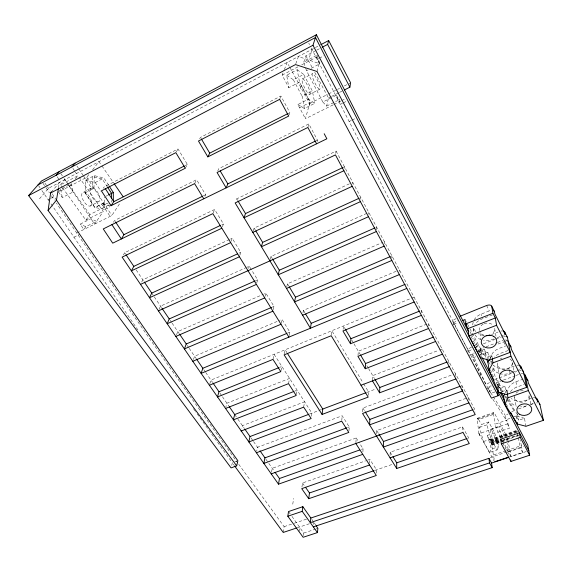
<?xml version="1.0" encoding="UTF-8"?>
<svg xmlns="http://www.w3.org/2000/svg" width="572" height="572" viewBox="0 0 572 572"><rect width="100%" height="100%" fill="white"/><g stroke="black" fill="none" stroke-linecap="round" stroke-linejoin="round"><path stroke-width="0.43" stroke-dasharray="2.86 2.15" d="M490.755 359.123L490.755 357.407A13.335 10.732 -7.1 0 1 498.891 348.512L505.784 345.917M399.378 271.464L399.385 269.905M108.63 185.257L103.94 178.021L94.244 175.625L85.428 180.223L85.142 192.778L94.895 207.514L104.576 209.331L104.64 196.911M93.987 188.252L94.244 175.625M390.104 455.455L390.154 452.245L462.498 426.876L468.718 437.952L468.883 439.561M391.849 258.179L391.892 255.891M376.39 473.058L376.505 469.819L369.841 459.366L366.473 460.546M376.598 433.726L376.719 430.573L468.296 397.497L468.539 399.814M384.205 243.894L384.284 241.656M369.655 463.392L369.841 459.366M372.536 380.001L372.744 375.618L438.66 350.321M368.275 395.323L368.461 391.77L363.57 383.669M376.412 229.815L376.555 227.198M362.891 451.959L363.077 448.77L358.858 442.156M362.655 411.919L362.891 408.05L453.682 374.26M355.891 442.721L356.213 437.98L272.251 468.311L271.507 472.293M357.993 355.477L358.315 351.201L428.228 323.53L428.349 326.04M368.582 214.207L368.711 212.512M348.949 430.866L349.256 426.948L342.206 415.751L257.543 447.268L256.699 451.201M341.777 420.406L342.206 415.751M360.582 199.192L360.739 197.533M343.107 329.3L343.457 325.983L345.216 328.971M313.592 524.553L313.771 523.015M352.459 183.912L352.652 182.296M331.338 334.877L331.853 330.716L363.127 382.94M303.36 535.592L303.682 533.068L291.048 515.065M299.006 531.602L299.628 526.984M311.483 416.223L311.912 413.141L274.074 354.318L272.966 359.395M301.945 487.022L302.509 482.975L365.63 460.846M344.215 168.382L344.437 166.817L342.828 167.582M292.764 504.175L293.615 498.455M283.233 532.446L284.134 526.655L238.417 463.842M58.501 187.809L59.366 182.532L51.716 191.684M303.668 407.15L304.547 401.787L242.414 425.632L241.663 428.714M296.339 394.63L297.082 390.226L294.587 391.198M335.7 153.368L336.093 151.094L236.737 198.849L235.786 201.301M302.974 312.791L303.417 310.36L397.747 270.592M288.56 383.648L289.525 378.428L226.905 403.217L225.854 406.992M336.093 95.367L339.797 99.499L339.368 101.752L336.093 95.367L322.837 102.038L306.513 70.721L305.519 67.596M289.239 335.464L289.904 332.153L282.003 319.383L280.366 320.077M284.284 354.018L285.135 349.799L286.958 352.674M280.995 370.756L281.86 366.459L279.379 367.46M281.109 323.466L282.003 319.383M322.837 102.038L326.648 106.077L328.471 97.969L314.686 72.222M286.765 286.93L287.459 283.805L382.661 242.364M317.095 141.577L317.439 140.097L308.801 123.917L218.847 168.64L217.775 170.949M273.23 309.602L273.995 306.392L265.873 293.207L264.243 293.915M231.717 465.351L232.339 462.805L195.524 411.547M265.05 296.353L265.873 293.207M307.858 127.47L308.801 123.917M270.213 259.438L271.021 256.442L367.081 213.249M333.054 104.912L305.419 118.733L309.652 103.496L289.711 67.074M309.359 105.656L310.296 102.281L301.265 85.55M317.017 71.479L319.262 63.542L298.42 56.535L295.495 64.586M308.472 99.213L299.513 82.103L297.175 69.712L286.679 75.189L288.839 87.659L282.146 75.118L284.027 70.356M256.749 282.911L257.629 279.822L249.256 266.23L246.811 267.331M311.232 68.275L319.877 63.785L316.48 57.164L317.074 55.169L303.782 62.133L305.269 66.817M248.555 268.504L249.256 266.23M209.802 383.783L210.968 380.087L410.746 298.498M300.393 88.696L301.43 85.464M309.438 57.279L311.997 49.385M253.203 230.959L254.132 228.092L351.036 183.047M289.167 114.693L289.847 112.62L280.895 96.032L200.457 137.416L199.263 139.582M239.79 255.348L240.783 252.374L232.196 238.288L230.587 239.032M303.782 62.133L305.913 55.834L315.994 50.536M193.4 359.588L194.587 356.234L279.551 320.42M231.138 241.191L232.196 238.288M279.658 99.342L280.895 96.032M222.358 226.827L223.48 223.988L214.636 209.474L124.66 252.717L123.388 254.912M284.341 69.562L287.165 62.427L289.282 66.302M176.498 334.799L177.806 331.546L263.427 294.273M213.149 212.934L214.636 209.474M159.109 309.288L160.532 306.134L245.996 267.696M204.905 196.353L205.655 194.737L196.582 179.708L114.586 220.47L112.355 223.945M505.512 392.363L506.656 389.961L500.872 392.042L499.192 381.581M194.602 183.633L196.582 179.708M297.898 104.512L304.404 108.544L314.815 103.289L308.494 99.135L297.898 104.512L305.419 118.733M141.677 282.103L142.843 279.822L229.78 239.411M497.061 449.942L498.777 446.632L494.658 432.861L488.738 421.993L481.417 424.553L479.429 427.463L483.512 441.555L489.575 452.466L497.061 449.942L491.041 438.981L486.872 424.867L488.738 421.993M185.285 168.254L187.373 164.443L178.028 148.956L104.211 186.93L103.267 188.245M299.478 82.161L288.839 87.659M490.075 358.415L491.784 355.298L485.893 357.5L484.548 348.184M489.575 452.466L491.405 449.127L498.777 446.632M176.276 151.902L178.028 148.956M76.798 233.033L111.869 215.501L120.363 202.531M79.029 177.113L103.253 211.425L94.602 224.138L68.425 184.956M102.681 205.698L104.762 202.695M85.814 226.691L83.855 229.508L80.223 224.131L90.977 218.718L96.504 221.343L85.814 226.691L80.223 224.131M62.534 187.759L85.879 220.177L89.825 214.586L108.716 205.041M85.142 192.778L94.83 207.607L103.789 203.003L108.137 203.868M309.717 94.351L310.038 93.93A8.559 1.838 64.3 0 0 307.328 85.078A8.559 1.838 64.3 0 0 302.409 78.886L302.059 79.279A8.559 1.838 64.3 0 0 304.762 88.181A8.559 1.838 64.3 0 0 309.717 94.351L319.769 89.232A8.594 1.745 64.5 0 0 315.708 77.084A8.594 1.745 64.5 0 0 312.834 78.078A8.594 1.745 64.5 0 0 319.769 89.232M58.559 192.035L60.711 189.403L71.471 183.769L73.116 191.97L62.305 197.59L58.559 192.035L86.78 177.277L88.896 174.553M92.614 169.784L98.985 161.611L101.501 165.272M69.376 186.379L71.471 183.769M75.282 179.036L77.999 175.654L60.46 184.878L62.012 187.037M60.46 184.878L64.815 179.622L67.367 183.19M39.475 198.834L48.456 188.288L314.579 47.969M103.789 203.003L94.83 207.607M90.433 205.992A7.793 3.639 60 0 0 87.759 194.473A7.793 3.639 60 0 0 81.953 196.997A7.793 3.639 60 0 0 90.433 205.992L99.485 201.151A7.822 3.582 60.2 0 0 97.862 192.621A7.822 3.582 60.2 0 0 91.377 187.988L83.047 192.292M91.377 187.988L90.626 188.567A7.822 3.582 60.2 0 0 92.221 197.147A7.822 3.582 60.2 0 0 98.756 201.752M456.098 318.583L452.338 320.82L468.783 351.258L468.976 352.867M453.417 322.837L457.915 320.156M471.435 347.111L467.746 349.306L468.025 351.723M475.125 344.916L476.598 344.044L471.593 334.663M468.783 351.258L472.472 349.063M476.154 346.868L480.094 345.052M480.837 375.783L473.058 357.829L472.565 353.789L474.038 352.917M478.457 350.293L483.676 347.69M489.525 382.539L485.914 384.677L472.565 353.789M491.169 385.65L487.566 387.78L492.857 396.031M509.974 418.325L506.041 419.834L505.348 415.551L508.179 413.878M511.718 411.79L515.315 410.024M315.365 47.562L318.497 45.91M316.766 50.129L319.87 48.491M282.146 75.118L298.534 66.545M301.651 64.915L316.48 57.164M48.162 199.714L50.393 198.548M51.137 198.162L54.111 196.611M317.117 59.352L318.618 58.566M319.369 58.18L323.874 55.827M306.513 70.721L308.086 69.906M85.428 180.223L95.245 182.532L103.94 178.021M286.679 75.189L293.379 79.787L303.703 74.431L312.362 90.984L314.815 103.289M302.409 78.886L312.469 73.688M85.064 192.864L94.058 188.174M106.185 196.125L107.722 195.338M304.404 108.544L302.087 96.225L312.362 90.984M184.999 165.644L187.373 164.443M299.542 107.722L310.296 102.281M309.652 103.496L327.763 94.344M328.557 93.944L339.575 88.374M344.301 85.986L349.814 83.197M104.576 209.331L110.031 206.585M85.879 220.177L103.253 211.425M328.471 97.969L330.852 96.775M331.646 96.375L338.781 92.778M339.575 92.378L341.956 91.184M326.648 106.077L339.797 99.499M333.841 104.519L340.84 101.015M341.577 100.651L345.266 98.806M73.809 237.266L79.715 234.32M340.24 104.39L342.464 103.275M343.207 102.91L346.182 101.423M349.049 121.543L351.265 120.456M352.009 120.099L355.698 118.282M203.253 195.91L205.655 194.737M315.901 140.848L317.439 140.097M221.864 224.753L223.48 223.988M239.167 253.117L240.783 252.374M256.006 280.537L257.629 279.822M494.658 432.861L487.365 435.371L491.455 443.915L494.623 461.804L478.921 433.712L507.357 423.881L506.749 420.141L495.023 424.217L497.847 432.203L500.772 437.609M272.358 307.092L273.995 306.392M453.524 324.36L457.636 322.629M287.437 333.176L289.904 332.153M469.254 355.283L474.124 353.289M478.178 351.63L484.741 349.049M411.568 298.162L414.028 297.161L414.092 299.585M473.058 357.829L476.304 356.506M480.358 354.847L485.228 352.867L487.666 358.623M487.287 388.524L492.077 386.629M496.861 384.741L498.455 384.105L491.491 367.667M488.953 391.641L493.729 389.754M497.712 388.188L500.1 387.244L502.902 391.677M474.131 319.92A13.592 11.24 -7.3 0 1 481.073 314.135L489.325 310.911A5.563 2.824 -25.7 0 1 491.105 310.482M492.413 314.922L481.803 319.054A13.714 11.297 -7.1 0 0 474.789 324.867M439.496 350.007L441.999 349.042L442.12 350.765M491.512 334.513L498.055 332.01M513.906 416.824L517.839 415.315L507.571 399.063M493.943 338.931L492.32 339.546A13.714 11.297 -7.1 0 1 483.612 340.369M497.175 337.702L502.838 335.549M503.653 335.242L505.269 334.627M483.39 343.801L494.923 339.425M495.745 339.11L501.508 336.922M486.05 346.789L496.532 342.828M497.34 342.521L502.981 340.39M309.438 414.078L321.914 409.359M366.802 392.399L375.754 389.01M498.026 344.029L503.839 341.827M504.668 341.513L507.157 340.576M487.966 352.695L479.565 350.214L482.074 354.912L487.966 352.695L488.838 358.565M508.058 350.522L499.756 353.625A13.449 10.782 -6.9 0 0 494.208 357.271M234.72 461.926L237.888 460.753M514.192 366.066L508.88 368.018A13.335 10.732 -7.1 0 1 493.371 365.222L494.172 370.42A13.449 10.782 -6.9 0 0 498.834 373.33M347.59 427.556L349.256 426.948M499.628 373.587A13.449 10.782 -6.9 0 0 509.816 373.237L511.461 372.637M512.283 372.336L519.691 369.634M494.573 379.551L497.561 378.464L499.22 388.888L505.012 386.801L506.034 392.871M499.234 377.856L511.747 373.294M515.086 372.079L516.752 371.471M502.523 380.373L496.21 382.668L501.93 391.706M503.36 380.073L515.022 375.84M515.858 375.532L520.019 374.024M507.8 392.921A13.077 10.246 -6.9 0 1 515.915 381.767L522.708 379.315M494.952 391.934L490.762 393.443L390.554 201.895L311.189 47.812M510.453 391.684A13.192 10.296 -6.7 0 1 516.909 387.058L524.267 384.42M361.404 449.363L363.077 448.77M531.367 398.369L525.475 400.443A13.077 10.246 -6.9 0 1 512.662 399.521L511.225 398.419M477.434 418.246L493.643 412.541M478.921 433.712L477.22 419.162L493.472 413.449A5.069 0.865 69.1 0 1 494.83 413.899L506.549 435.907M477.22 419.162A5.041 0.951 69.3 0 1 478.671 419.576L494.83 413.899M530.587 404.411L533.018 403.56M518.425 408.93L527.434 405.777M530.709 404.633L533.168 403.775M479.429 427.463L486.872 424.867M490.569 429.315L499.427 426.247M524.452 418.261L516.087 416.066L518.732 420.241L524.452 418.261L525.983 426.29M374.832 470.398L392.514 464.285M497.847 432.203L509.623 428.149L506.749 420.141M483.512 441.555L491.041 438.981M489.703 439.611L517.052 430.251L517.345 431.946M489.911 439.997L517.26 430.644M490.125 440.426L517.467 431.081L517.681 431.545L490.34 440.883M490.554 441.369L517.896 432.039M490.762 441.877L500.021 438.717M490.955 442.385L499.377 439.518M491.141 442.907L499.563 440.032M491.305 443.414L499.735 440.547M495.173 442.385A6.978 1.251 69.4 0 0 492.942 432.818A6.978 1.251 69.4 0 0 490.469 432.339A6.978 1.251 69.4 0 0 495.173 442.385L501.658 440.175M491.455 443.915L501.572 440.476M502.416 440.19L518.017 434.877M491.591 444.394L501.708 440.955M502.552 440.669L518.976 435.077M491.698 444.844L519.097 435.535M491.784 445.259L501.065 442.106M501.909 441.82L507.822 439.811L507.478 438.467M480.208 436.021L479.05 433.662M493.686 454.883L505.855 450.793M506.67 450.522L521.421 445.567L520.062 439.711M284.134 526.655L293.422 523.537M294.265 523.258L306.928 519.011M490.14 457.593L523.652 446.367M502.438 440.697L511.025 456.342L522.658 452.473L520.177 448.012L508.508 451.923L507.171 443.45M297.168 527.806L311.354 523.087M312.19 522.808L313.864 522.25M526.269 451.53L510.203 456.878L501.916 441.541M303.682 533.068L315.379 529.207M316.216 528.936L317.889 528.385M110.711 205.627L101.93 203.989L110.089 216.395M497.919 388.574L497.24 384.255L505.012 386.801M297.175 69.712L303.703 74.431M494.172 370.42L491.991 366.723M474.982 334.82L476.326 336.665L478.85 338.631A13.714 11.297 -7.1 0 0 481.931 339.961M475.661 331.653L473.423 327.87M233.383 464.242L234.42 465.679M288.524 511.554L290.54 514.357M237.895 463.127C176.033 377.406 115.737 290.562 56.413 203.06M67.875 183.905L89.825 214.586M311.862 519.433L312.863 520.842M193.45 408.637L195.009 410.825M137.923 329.972L50.172 202.66M237.873 419.133L244.444 428.535M251.037 437.959L253.038 440.826M253.539 441.541L259.023 449.385M265.916 459.252L268.354 462.734M268.84 463.434L274.045 470.878M302.509 482.975L304.998 486.55M102.002 166.002L113.592 182.84M203.782 369.669L205.219 371.75M205.698 372.451L212.469 382.275M219.977 393.171L221.957 396.038M222.451 396.761L228.85 406.048M234.706 414.536L236.515 417.167M38.517 185.593L39.968 187.709M41.892 190.533L49.671 201.923M161.497 307.557L151.744 293.086M170.184 320.334L171.607 322.436M172.086 323.137L179.293 333.741M187.237 345.416L188.71 347.583M189.196 348.305L196.003 358.322M42.943 183.255L45.46 186.951M45.96 187.688L49.457 192.828M51.444 195.753L54.426 200.136M44.988 183.183L46.968 186.1M47.462 186.829L50.343 191.062M52.224 193.837L56.485 200.114M124.66 252.717L125.625 254.154M136.193 269.905L143.829 281.295M57.15 176.734L59.617 180.409M60.839 173.595L63.685 177.856M64.164 178.564L67.954 184.248M72.916 168.368L74.882 171.35M75.375 172.093L76.355 173.581M314.314 522.93L315.651 524.974M86.78 177.277L111.869 215.501M76.955 166.016L78.371 168.168M78.843 168.883L83.09 175.347M83.562 176.062L92.192 189.182L92.471 176.548L102.188 178.929L107.35 186.872M95.245 182.532L100.879 191.155M492.864 399.292L506.041 419.834M493.336 396.782L505.348 415.551M505.705 396.11L507.107 398.327M504.79 396.224L506.22 398.484M506.692 399.242L513.842 410.539M356.213 437.98L357.922 440.69M390.154 452.245L392.034 455.269M362.891 408.05L364.75 411.075M376.719 430.573L378.407 433.319M271.021 256.442L272.401 258.744M287.459 283.805L288.803 286.036M303.417 310.36L305.212 313.342M368.532 368.54L374.51 378.585M236.737 198.849L237.616 200.322M254.132 228.092L255.477 230.344M351.809 340.161L353.546 343.107M353.975 343.836L360.024 354.104M366.845 365.68L367.689 367.11M478.671 419.576L481.417 424.553M469.927 331.538L471.178 333.884M305.913 55.834L312.598 68.318M467.467 324.088L469.562 328.028M469.984 328.814L481.424 350.307L482.074 354.912M507.357 423.881L509.623 428.149M336.093 151.094L403.625 277.835L474.617 409.073L474.974 412.219M293.379 79.787L302.087 96.225M476.598 344.044L477.627 345.996M466.116 321.55L466.452 322.186M506.241 403.996L507.879 407.114M471.013 336.429L481.667 356.899M497.654 387.601L498.884 389.961M308.766 43.086L309.574 44.666M503.782 341.97L504.983 344.337M486.593 305.512L489.325 310.911M497.24 384.255L499.22 388.888M489.403 362.734L490.104 364.378M481.402 348.548L485.213 357.521M490.418 369.762L493.879 377.92M473.144 328.085L473.616 331.517M490.983 360.882L491.427 362.212M509.023 399.177L511.239 403.081L513.62 404.89A13.192 10.296 -6.7 0 0 516.545 406.127M317.074 55.169L319.877 63.785M487.365 435.371L491.405 449.127M507.822 439.811L511.025 456.342M529.2 396.346L530.887 404.568M60.711 189.403L62.305 197.59M512.226 362.433L513.828 370.928M515.915 381.767L516.909 387.058M517.538 413.656L518.732 420.241M514.507 397.476L516.251 407.121M509.187 369.755L509.816 373.237M521.421 445.567L522.658 452.473M516.087 416.066L516.802 420.07M517.496 432.789L520.177 448.012M506.656 389.961L507.107 392.571M495.967 336.129L494.644 328.235A7.622 6.278 -7.1 0 1 491.72 334.155M497.433 364.543L498.948 373.888M505.705 434.134L506.241 437.523M506.37 438.374L506.642 440.061M491.784 355.298L492.177 357.822M490.89 361.075L491.412 364.521M481.073 314.135L481.317 315.78M493.472 413.449L495.023 424.217M479.944 333.133L480.809 339.282M480.387 348.334L481.023 352.945M479.565 350.214L480.015 353.553M461.869 385.657L462.097 387.959M453.753 323.466L453.903 325.032M462.498 426.876L463.02 432.439M455.348 373.638L455.584 376.29M448.727 361.433L448.863 363.184M421.185 310.446L421.278 312.913M111.576 200.472L111.583 202.245M484.212 335.278A7.622 6.278 -7.1 0 1 480.101 332.06M479.572 330.502A7.622 6.278 -7.1 0 1 483.562 323.916M484.162 323.659A7.622 6.278 -7.1 0 1 490.004 323.409L491.727 324.167A7.622 6.278 -7.1 0 1 493.136 325.275M473.573 331.402A13.714 11.297 -7.1 0 1 473.544 328.457M483.74 335.464A13.592 11.24 -7.3 0 1 478.163 333.605M472.801 324.96A13.592 11.24 -7.3 0 1 473.473 321.307M502.423 437.201A7 1.187 69.3 0 1 499.184 428.342A7 1.187 69.3 0 1 500.622 427.613A7 1.187 69.3 0 1 504.111 436.343M504.361 439.203A7 1.187 69.3 0 1 504.089 439.346M500.879 331.074A5.491 2.91 -25.3 0 1 502.009 330.952M529.029 395.524A7.329 5.72 -6.7 0 1 521.635 402.216A7.329 5.72 -6.7 0 1 514.528 395.981M516.03 393.186A7.329 5.72 -6.7 0 1 524.088 390.933M526.54 405.827A13.192 10.296 -6.7 0 1 520.663 406.756M536.522 402.895A5.241 3.189 -23.6 0 1 537.587 402.938M533.361 397.819A5.255 3.175 -23.8 0 1 534.992 397.797M507.607 368.919A7.472 5.992 -6.9 0 0 511.675 365.537L512.205 364.007A7.472 5.992 -6.9 0 0 507.743 357.807M505.083 369.455A7.472 5.992 -6.9 0 1 497.44 362.977M500.321 358.873A7.472 5.992 -6.9 0 1 502.016 358.022M505.298 339.968A5.455 2.946 -25.1 0 1 506.749 340.154M519.591 370.584A5.348 3.067 -24.4 0 1 521.235 370.527M516.881 365.229A5.37 3.046 -24.6 0 1 518.525 365.165M503.517 336.307A5.47 2.931 -25.2 0 1 505.662 336.257M521.192 373.752A5.341 3.082 -24.4 0 1 522.829 373.695"/><path stroke-width="0.86" d="M390.061 457.865L463.02 432.439L469.29 443.572L396.689 468.497L396.725 462.827L392.971 456.778M378.864 434.062L383.483 441.505L383.333 447.082L475.246 414.578L403.646 282.561L335.435 154.883L235.156 202.938L310.417 328.235L311.225 323.302L305.655 314.092M449.149 366.673L379.615 392.807L379.808 387.48L374.953 379.329M365.215 411.833L369.855 419.398L369.591 424.86L396.689 468.497M435.478 341.513L365.265 368.733L365.579 363.535L360.453 354.826M421.364 315.387L350.486 343.736L350.943 338.688L345.66 329.715M310.853 518.025L488.931 458.329L489.51 462.898L310.296 522.629L310.853 518.025L302.845 506.678L288.524 511.554L287.809 516.223L303.146 537.28L317.424 532.589L317.889 528.385L316.101 525.654M322.079 414.428L284.112 354.862L331.231 335.714L368.182 397.104L322.079 414.428L322.744 409.044L287.409 353.396M355.834 443.507L376.297 475.496L308.737 498.691L309.473 492.978L305.491 487.265M317.424 532.589L302.223 511.339L302.845 506.678M468.554 331.703L397.797 194.494L316.402 34.72L41.441 181.038L28.6 195.574L231.088 467.896L236.679 465.844L48.091 210.496L50.622 192.993L51.716 191.684M48.091 210.496L56.485 200.114L58.358 188.688M344.33 89.983L349.878 87.187L350.6 82.797L328.678 40.541L320.849 44.666M362.755 454.354L278.493 484.162L279.465 478.521L275.032 472.265M260.01 450.8L264.943 457.865L263.842 463.413L278.493 484.162M289.246 286.779L295.495 297.183L294.53 301.952L391.806 260.467M244.952 429.265L250.035 436.529L248.784 441.977L311.161 418.54L303.668 407.15L241.098 431.031M236.679 465.844L237.888 460.753C176.054 374.832 115.816 287.773 56.485 200.114M272.858 259.509L279.3 270.227L278.178 274.817L376.319 231.553M229.343 406.756L234.706 414.536L233.312 419.884L296.189 395.509L288.56 383.648L225.44 408.501M349.878 87.187L327.627 44.416L328.678 40.541M255.92 231.102L262.634 242.385L261.332 246.789L360.339 201.687M212.97 383.004L218.99 391.734L217.446 396.968L280.816 371.614L272.966 359.395L209.345 385.256M28.6 195.574L312.97 45.274L316.402 34.72M286.615 333.512L202.824 368.275L201.122 373.373L406.814 288.417M342.828 167.582L245.502 213.578L244.015 217.782L343.872 170.735M271.536 307.443L186.257 343.979L184.384 348.934L272.844 311.204M315.136 141.22L227.842 183.891L226.154 187.873L217.067 172.494L307.858 127.47L316.588 143.794M255.191 280.895L169.226 318.933L167.181 323.731L256.306 284.456M237.544 253.854L151.744 293.086L149.506 297.74L239.289 256.835M535.478 397.89A5.255 3.175 -23.8 0 1 537.337 399.349L539.932 404.511L543.4 420.327L525.983 426.29L517.517 424.074L504.883 404.218L503.596 396.353L504.747 393.958M504.883 404.218L507.993 397.79L507.25 393.443M207.836 156.878L288.71 116.073L279.658 99.342L198.463 141.027L207.836 156.878L209.724 153.146L288.259 113.42M220.249 225.511L133.819 266.366L131.388 270.842L221.8 228.249M519.011 365.236A5.37 3.046 -24.6 0 1 520.842 366.609L523.559 371.993L526.683 387.337L506.327 394.601L498.462 392.027L489.053 369.92L487.937 362.312L489.646 359.195M489.053 369.92L492.957 362.855L492.306 358.658M202.452 196.303L123.931 234.677L121.357 238.96L111.912 224.639M111.082 205.698L185.285 168.254L175.833 152.638L101.387 190.862L111.082 205.698L113.792 201.659L184.205 166.044M71.936 166.881L75.068 163.142M56.163 175.261L59.416 171.471M459.852 316.345L486.593 305.512A5.584 2.796 -25.8 0 1 491.734 306.249L494.473 311.683L494.866 313.964L505.269 334.627L504.833 332.289A5.491 2.91 -25.3 0 0 503.024 331.016M38.038 184.885L315.501 37.509L434.405 269.769L528.807 450.686M322.193 47.269L327.627 44.416M50.622 192.993L295.495 64.586L317.017 71.479L491.434 398.119L498.198 395.702L497.468 391.033M108.494 194.945L113.313 192.485L109.095 185.979M140.512 284.391L230.609 242.65M252.738 232.396L352.173 186.329M262.634 242.385L359.116 198.269M288.91 337.123L212.855 213.628L122.122 257.107L158.394 310.861L368.389 216.752M279.3 270.227L374.925 227.921M175.847 336.429L264.636 297.933M286.415 288.488L384.119 246.132M295.495 297.183L390.261 256.585M462.576 320.549L465.043 319.505L465.565 323.974L467.996 328.585L468.883 335.914L480.587 357.729L489.089 360.238L510.26 352.352L496.553 325.268L495.302 317.989L492.935 313.299L491.734 306.249M192.8 361.268L280.931 324.281M302.531 315.222L399.363 274.574M311.225 323.302L405.119 284.348M414.149 302.009L342.935 330.959L350.486 343.736M218.99 391.734L278.55 367.789M350.943 338.688L419.533 311.111M428.478 328.55L357.929 356.327L365.265 368.733M465.565 323.974L492.935 313.299M234.706 414.536L293.758 391.52M365.579 363.535L433.512 337.058M467.996 328.585L495.302 317.989M468.883 335.914L496.553 325.268M361.003 385.263L442.363 354.204M250.035 436.529L308.615 414.385M322.744 409.044L365.973 392.714M379.808 387.48L447.061 362.062M492.957 362.855L510.91 356.199L507.478 337.537L504.833 332.289M256.363 452.767L341.706 421.185L348.82 432.432L263.842 463.413L197.569 368.254L158.394 310.861M455.827 378.95L362.562 413.463L369.591 424.86L462.398 391.033L462.248 389.496M264.943 457.865L346.754 427.863M369.855 419.398L460.195 386.272M271.207 473.888L468.876 402.91M279.465 478.521L359.731 449.957M383.483 441.505L472.944 409.666M507.993 397.79L528.321 390.562L525.153 375.168A5.341 3.082 -24.4 0 0 523.759 373.902M369.576 465L301.723 488.645L308.737 498.691M309.473 492.978L373.988 470.684M396.725 462.827L467.045 438.531M500.672 439.239L519.433 432.847L520.248 437.423L529.658 455.226L510.925 461.425L501.351 443.829L500.672 439.239L501.501 440.776M287.809 516.223L302.223 511.339M501.351 443.829L520.248 437.423M495.438 461.532L507.743 457.436M296.353 528.078L283.233 532.446L234.942 466.402M313.327 526.862L492.17 467.639L491.57 463.084L508.508 457.443M114.093 183.576L123.166 196.754M202.824 368.275L196.475 359.016M161.976 308.265L169.226 318.933M179.794 334.47L186.257 343.979M126.105 254.869L133.819 266.366M144.33 282.032L151.744 293.086M123.931 234.677L115.515 221.893M105.169 188.403L113.792 201.659M107.815 187.595L111.569 193.379L111.576 198.698M501.329 392.757L503.596 396.353M203.775 198.784L194.602 183.633L103.253 228.936L112.727 243.164L326.869 138.789L324.195 133.726M372.494 380.881L379.615 392.807M227.842 183.891L220.191 170.921M238.052 201.058L245.502 213.578M201.337 138.91L209.724 153.146M489.51 462.898L492.17 467.639M488.931 458.329L491.57 463.084M312.97 45.274L498.198 395.702M500.114 392.306L504.611 400.879M510.739 412.576L527.734 444.995L529.658 455.226M482.082 357.686L493.965 380.516M510.91 356.199L526.683 387.337M528.321 390.562L543.4 420.327M520.842 366.609L521.335 369.033L511.375 349.277L510.925 346.904L508.122 341.341A5.455 2.946 -25.1 0 0 507.757 340.748M525.153 375.168L527.834 380.494L528.349 382.954L537.88 401.859L537.337 399.349M486.579 359.102L487.937 362.312M517.231 422.472L517.517 424.074M510.689 459.909L510.925 461.425M498.191 390.304L498.462 392.027M466.38 323.788L466.645 326.026M113.313 192.485L113.335 201.358M490.011 335.042A7.622 6.278 -7.1 0 1 486.121 335.621M493.507 310.71A5.563 2.824 -25.7 0 1 494.473 311.683M506.499 336.515A5.47 2.931 -25.2 0 1 507.478 337.537M539.253 403.589A5.241 3.189 -23.6 0 1 539.932 404.511M526.44 379.215A5.32 3.103 -24.2 0 1 527.834 380.494M509.938 345.86A5.441 2.967 -25 0 1 510.925 346.904M522.558 370.906A5.348 3.067 -24.4 0 1 523.559 371.993M493.736 336.386L491.97 335.621A7.786 6.364 -6.7 0 0 481.238 342.206A7.786 6.364 -6.7 0 0 492.585 347.14A7.786 6.364 -6.7 0 0 493.736 336.386M519.619 414.357A7.486 5.784 -6.4 0 0 531.681 410.196A7.486 5.784 -6.4 0 0 521.614 404.34A7.486 5.784 -6.4 0 0 519.619 414.357M502.338 381.174A7.636 6.063 -6.6 0 0 514.6 376.762A7.636 6.063 -6.6 0 0 504.247 370.67A7.636 6.063 -6.6 0 0 502.338 381.174"/></g></svg>
